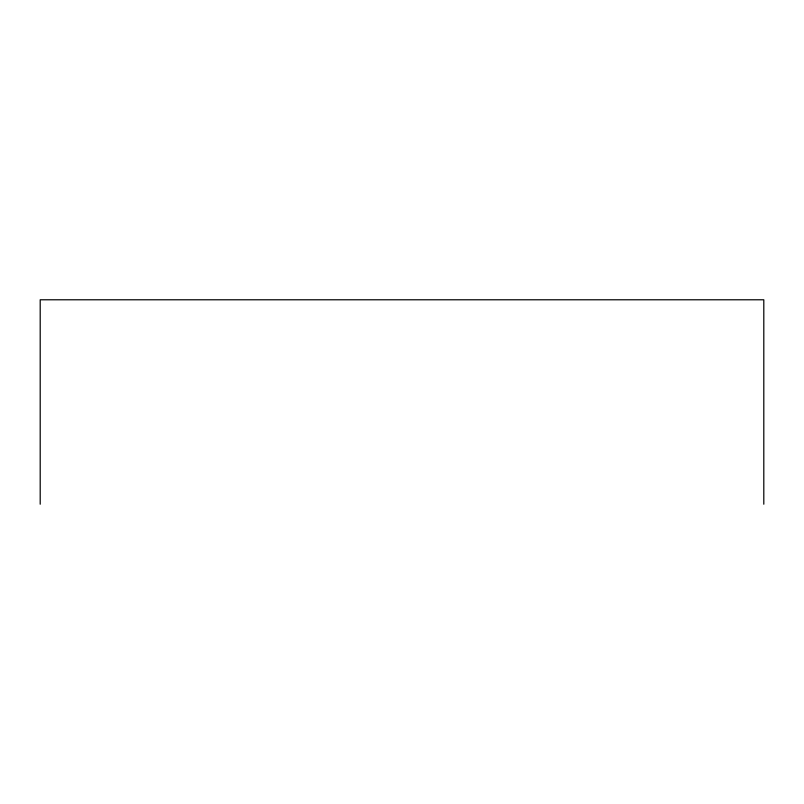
<?xml version="1.0" encoding="UTF-8"?>
<svg xmlns="http://www.w3.org/2000/svg" width="804" height="804" viewBox="0 0 804 804"><rect width="100%" height="100%" fill="white"/><g stroke="black" fill="none" stroke-linecap="round" stroke-linejoin="round"><path stroke-width="1.21" d="M763.8 504.219L763.8 299.781L40.2 299.781L40.2 504.219"/></g></svg>
